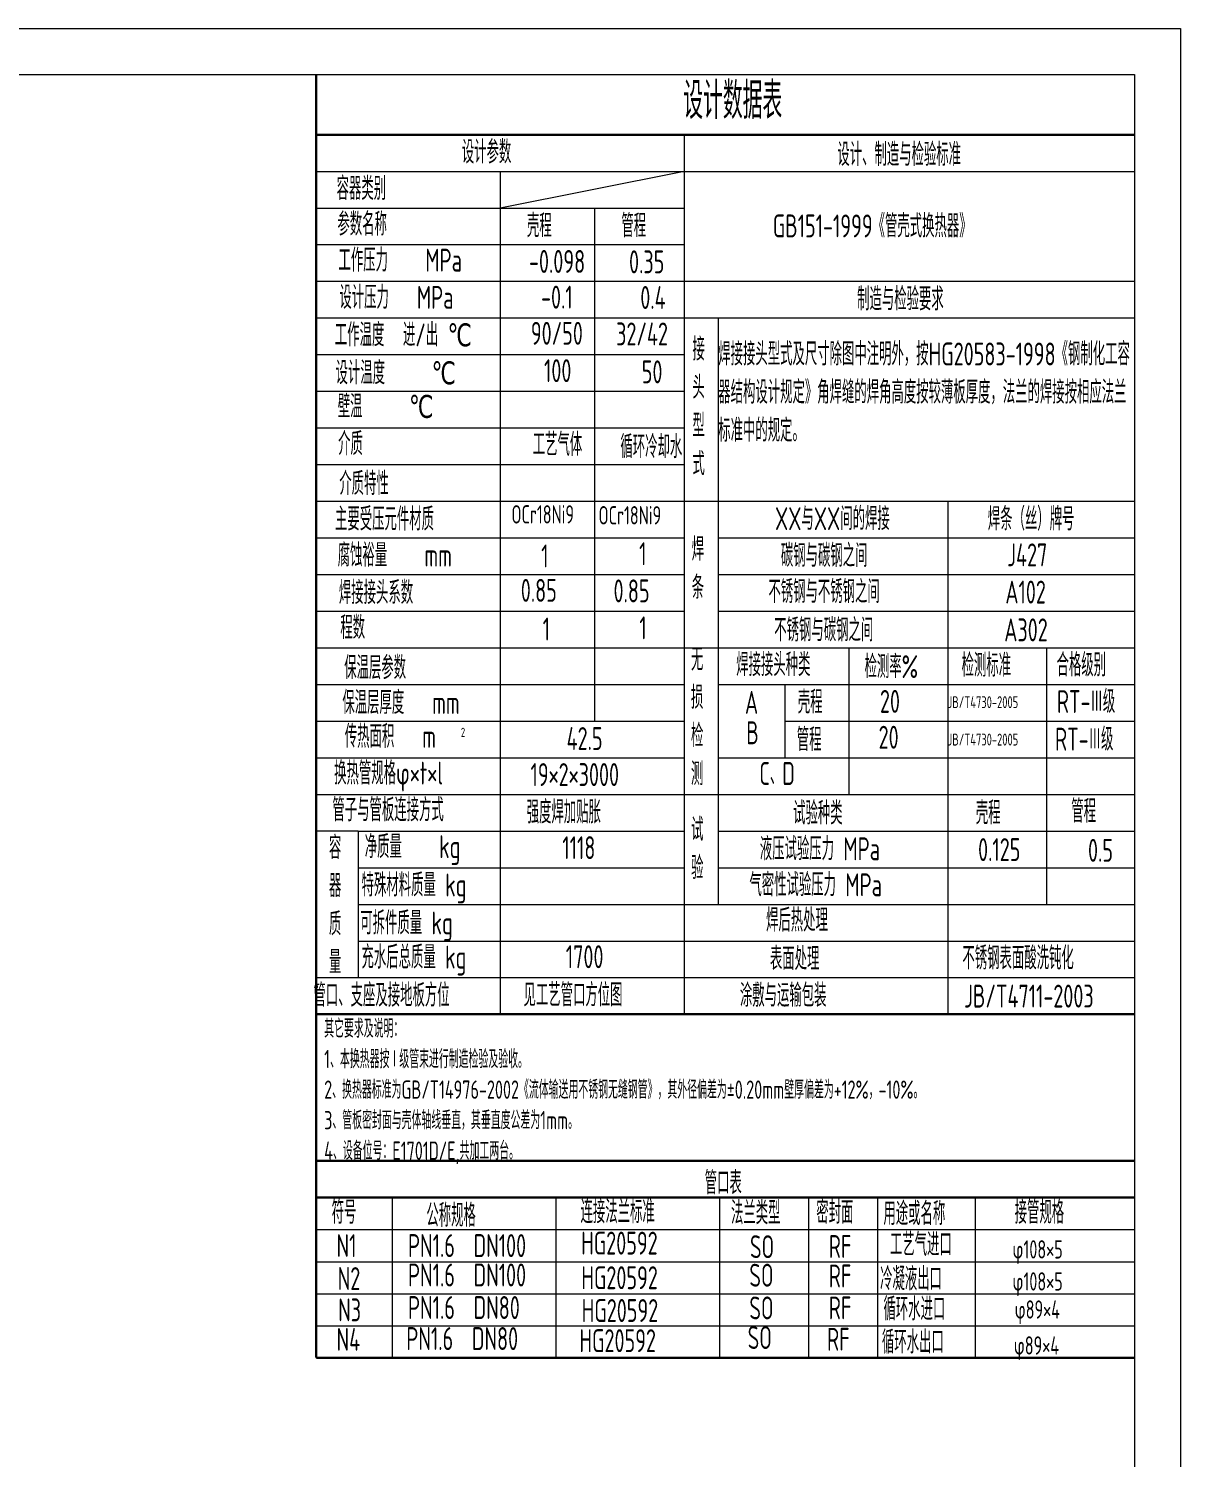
# Model space of a CAD drawing. Header units: millimetres. Extents: x -11011 to -6806, y 481 to 3451.
# Drawn here: x -8063 to -6806, y 1892 to 3451 of the extents above; entities that cross this region are included whole.
import ezdxf

# ---------------------------------------------------------------- set-up
doc = ezdxf.new("R2010")
doc.units = ezdxf.units.MM
doc.header["$MEASUREMENT"] = 0
doc.linetypes.add('ACAD_ISO04W100', pattern=[30, 24, -3, 0, -3])
for name, color, linetype, lineweight in [('中心线', 1, 'ACAD_ISO04W100', 18), ('粗实线', 4, 'CONTINUOUS', 70), ('细实线', 7, 'CONTINUOUS', 18)]:
    doc.layers.add(name, color=color, linetype=linetype, lineweight=lineweight)
doc.styles.add('HGCAD', font='gbenor.shx', dxfattribs={"width": 0.75, "bigfont": 'gbcbig.shx'})

# ---------------------------------------------------------------- blocks, each defined once
blk = doc.blocks.new('HGCAD#HGTFTK~A1H~HGCAD图框')
at = {"layer": '细实线', "color": 7}
blk.add_lwpolyline([(10, -10), (-831, -10), (-831, 584), (10, 584)], close=True, dxfattribs=at)
at = {"layer": '细实线', "color": 2}
blk.add_lwpolyline([(0, 0), (-806, 0), (-806, 574), (0, 574)], close=True, dxfattribs=at)

msp = doc.modelspace()

# ---------------------------------------------------------------- linework, layer by layer
at = {"layer": '中心线', "color": 0, "linetype": 'ByBlock'}
msp.add_line((-6952.09, 2775.53), (-6952.09, 2495.53), dxfattribs=at)
at = {"layer": '中心线', "color": 0, "linetype": 'ByBlock', "ltscale": 5}
for p, q in [((-7666.17, 2175.53), (-7666.17, 2000.53)), ((-7487.53, 2175.53), (-7487.53, 2000.53)), ((-7308.89, 2175.53), (-7308.89, 2000.53)), ((-7211.74, 2175.53), (-7211.74, 2000.53)), ((-7136.36, 2175.53), (-7136.36, 2000.53)), ((-7030.01, 2175.53), (-7030.01, 2000.53))]:
    msp.add_line(p, q, dxfattribs=at)
at = {"layer": '粗实线', "color": 0, "lineweight": 30, "ltscale": 5}
for p, q in [((-7748.96, 3401.35), (-7748.96, 2001.23)), ((-7748.96, 3335.53), (-6855.91, 3335.53)), ((-7748.96, 2375.53), (-6855.91, 2375.53)), ((-7748.96, 2215.53), (-6855.91, 2215.53)), ((-7748.96, 2175.53), (-6855.91, 2175.53)), ((-7748.26, 2000.53), (-7748.96, 2001.23)), ((-7748.26, 2000.53), (-6855.91, 2000.53))]:
    msp.add_line(p, q, dxfattribs=at)
at = {"layer": '细实线', "color": 0, "ltscale": 5}
for p, q in [((-7347.51, 3335.53), (-7347.51, 2375.53)), ((-7748.96, 3295.53), (-6855.91, 3295.53)), ((-7548.23, 3295.53), (-7548.23, 2375.53)), ((-7347.51, 3295.53), (-7548.23, 3255.53)), ((-7748.96, 3255.53), (-7347.51, 3255.53)), ((-7445.41, 3255.53), (-7445.41, 2695.53)), ((-7748.96, 3215.53), (-7347.51, 3215.53)), ((-7748.96, 3175.53), (-6855.91, 3175.53)), ((-7748.96, 3135.53), (-6855.91, 3135.53)), ((-7310.22, 3135.53), (-7310.22, 2495.53)), ((-7748.96, 3095.53), (-7347.51, 3095.53)), ((-7748.96, 3055.53), (-7347.51, 3055.53)), ((-7748.96, 3015.53), (-7347.51, 3015.53)), ((-7748.96, 2975.53), (-7347.51, 2975.53)), ((-7748.96, 2935.53), (-6855.91, 2935.53)), ((-7059.87, 2935.53), (-7059.87, 2375.53)), ((-7748.96, 2895.53), (-7347.51, 2895.53)), ((-7310.22, 2895.53), (-6855.91, 2895.53)), ((-7748.96, 2855.53), (-7347.51, 2855.53)), ((-7310.22, 2855.53), (-6855.91, 2855.53)), ((-7748.96, 2815.53), (-7347.51, 2815.53)), ((-7310.22, 2815.53), (-6855.91, 2815.53)), ((-7748.96, 2775.53), (-7347.51, 2775.53)), ((-7347.51, 2775.53), (-6855.91, 2775.53)), ((-7167.64, 2775.53), (-7167.64, 2615.53)), ((-7748.96, 2735.53), (-7347.51, 2735.53)), ((-7310.22, 2735.53), (-6855.91, 2735.53)), ((-7237.63, 2735.53), (-7237.63, 2655.53)), ((-7748.96, 2695.53), (-7347.51, 2695.53)), ((-7237.63, 2695.53), (-6855.91, 2695.53)), ((-7748.96, 2655.53), (-7347.51, 2655.53)), ((-7310.22, 2655.53), (-6855.91, 2655.53)), ((-7748.96, 2615.53), (-6855.91, 2615.53)), ((-7703.1, 2575.47), (-7748.96, 2575.47)), ((-7703.1, 2575.53), (-7703.1, 2415.53)), ((-7703.1, 2575.47), (-7347.51, 2575.47)), ((-7310.22, 2575.47), (-6855.91, 2575.47)), ((-7703.1, 2535.53), (-7347.51, 2535.53)), ((-7310.22, 2535.53), (-6855.91, 2535.53)), ((-7703.1, 2495.53), (-6855.91, 2495.53)), ((-7703.1, 2455.53), (-6855.91, 2455.53)), ((-7748.96, 2415.53), (-6855.91, 2415.53)), ((-7748.96, 2140.53), (-6855.91, 2140.53)), ((-7748.96, 2105.53), (-6855.91, 2105.53)), ((-7748.96, 2105.53), (-6855.91, 2105.53)), ((-7748.96, 2070.53), (-6855.91, 2070.53)), ((-7748.96, 2035.53), (-6855.91, 2035.53)), ((-7748.96, 2000.53), (-6855.91, 2000.53))]:
    msp.add_line(p, q, dxfattribs=at)

# ---------------------------------------------------------------- block references
at = {"layer": '粗实线', "ltscale": 5, "xscale": 5, "yscale": 5, "zscale": 5}
msp.add_blockref('HGCAD#HGTFTK~A1H~HGCAD图框', (-6855.91, 531.35), dxfattribs=at)

# ---------------------------------------------------------------- texts
at = {"layer": '中心线', "color": 0, "linetype": 'ByBlock', "ltscale": 5, "style": 'HGCAD'}
for s, insert, char_height, width, attachment_point in [('{\\H0.7273x;设计数据表}', (-7348.42, 3392.73), 55, 408.8712, 1), ('检测标准', (-7044.7, 2768.99), 25, 101.4801, 1), ('合格级别', (-6941.07, 2769.29), 25, 101.4801, 1), ('RT-Ⅲ级', (-6940.7, 2729.38), 25, 101.4801, 1), ('JB/T4730-2005', (-7059.87, 2722.67), 13, 101.4801, 1), ('RT-Ⅲ级', (-6942.71, 2688.34), 25, 101.4801, 1), ('JB/T4730-2005', (-7059.87, 2681.89), 13, 101.4801, 1), ('试验种类', (-7228.52, 2607.63), 25, 176.5641, 1), ('壳程', (-7029.15, 2607.98), 25, 90.3625, 1), ('管程', (-6925.02, 2609.76), 25, 90.3625, 1), ('试验', (-7339.82, 2589.71), 25, 22.3105, 1), ('液压试验压力 MPa', (-7264.89, 2568.64), 25, 250.3473, 1), ('0.125', (-6980.53, 2567.79), 25, 90.3625, 3), ('0.5', (-6879.48, 2566.98), 25, 63.0847, 3), ('气密性试验压力 MPa', (-7276.26, 2529.33), 25, 250.3473, 1), ('焊后热处理', (-7258.07, 2490.78), 25, 161.6953, 1), ('表面处理', (-7253.82, 2448.8), 25, 114.777, 1), ('不锈钢表面酸洗钝化', (-7043.81, 2449.45), 25, 203.9638, 1), ('涂敷与运输包装', (-7286.61, 2408.76), 25, 193.5105, 1), ('JB/T4711-2003', (-7042.01, 2407.91), 25, 203.9638, 1), ('{\\H1.333x;其它要求及说明：\\P1、本换热器按Ⅰ级管束进行制造检验及验收。\\P2、换热器标准为GB/T14976-2002《流体输送用不锈钢无缝钢管》，其外径偏差为±0.20mm壁厚偏差为+12%，-10%。\\P3、管板密封面与壳体轴线垂直，其垂直度公差为1mm。\\P4、设备位号：E1701D/E,共加工两台。}', (-7740.24, 2369.99), 15, 893.0475, 1), ('管口表', (-7325.06, 2204.16), 25, 232.4559, 1), ('符号', (-7732.13, 2171.91), 25, 46.1874, 1), ('公称规格', (-7628.73, 2168.61), 25, 106.7047, 1), ('连接法兰标准', (-7460.5, 2172.48), 25, 132.2613, 1), ('法兰类型', (-7296.34, 2171.36), 25, 90.6901, 1), ('密封面', (-7203.26, 2172), 25, 75.3796, 1), ('用途或名称', (-7129.97, 2170.55), 25, 94.1022, 1), ('接管规格', (-6986.78, 2171.91), 25, 89.8359, 1), ('HG20592', (-7459.88, 2138.31), 25, 123.0527, 1), ('工艺气进口', (-7122.91, 2136.87), 25, 106.3575, 1), ('N1', (-7726.75, 2135.55), 25, 36.0642, 1), ('PN1.6  DN100', (-7648.77, 2135.61), 25, 154.0451, 1), ('SO', (-7275.61, 2134.38), 25, 28.2016, 1), ('RF', (-7189.65, 2134.63), 25, 32.3788, 1), ('φ108×5', (-6989.21, 2128.98), 20, 103.423, 1), ('N2', (-7725.48, 2099.63), 25, 36.0642, 1), ('PN1.6  DN100', (-7648.77, 2103.5), 25, 154.0451, 1), ('HG20592', (-7459.7, 2100.54), 25, 123.0527, 1), ('SO', (-7276.26, 2103.26), 25, 28.2016, 1), ('RF', (-7189.65, 2102.41), 25, 32.3788, 1), ('冷凝液出口', (-7133.62, 2099.32), 25, 90.7679, 1), ('φ108×5', (-6989.21, 2093.98), 20, 103.423, 1), ('N3', (-7724.98, 2065.4), 25, 36.0642, 1), ('PN1.6  DN80', (-7648.77, 2067.98), 25, 154.0451, 1), ('HG20592', (-7459.27, 2064.76), 25, 123.0527, 1), ('SO', (-7276.26, 2067.53), 25, 28.2016, 1), ('RF', (-7189.65, 2067.61), 25, 32.3788, 1), ('循环水进口', (-7129.97, 2066.46), 25, 101.4451, 1), ('φ89×4', (-6986.8, 2063.38), 20, 103.423, 1), ('N4', (-7726.75, 2033.22), 25, 36.0642, 1), ('PN1.6  DN80', (-7650.62, 2034.12), 25, 154.0451, 1), ('HG20592', (-7461.75, 2031.84), 25, 123.0527, 1), ('SO', (-7278.11, 2035.25), 25, 28.2016, 1), ('RF', (-7191.5, 2033.42), 25, 32.3788, 1), ('循环水出口', (-7131.63, 2030.33), 25, 90.7679, 1), ('φ89×4', (-6987.75, 2024.14), 20, 103.423, 1)]:
    msp.add_mtext(s, dxfattribs=dict(at, insert=insert, char_height=char_height, width=width, attachment_point=attachment_point))
at = {"layer": '中心线', "ltscale": 5, "style": 'HGCAD'}
for s, insert, char_height, width, attachment_point in [('{\\C0;设计参数}', (-7590.07, 3329.12), 25, 100.716, 1), ('{\\C0;设计、制造与检验标准}', (-7180.29, 3326.43), 25, 295.8176, 1), ('{\\C0;容器类别}', (-7726.7, 3289.34), 25, 86.7643, 1), ('{\\C0;参数名称}', (-7725.8, 3250.43), 25, 86.6405, 1), ('{\\C0;壳程}', (-7519.01, 3248.72), 25, 78.3565, 1), ('{\\C0;管程}', (-7415.95, 3248.72), 25, 47.0139, 1), ('{\\C0;GB151-1999《管壳式换热器》}', (-7250.73, 3248.47), 25, 491.5979, 1), ('{\\C0;工作压力    MPa}', (-7724.61, 3211.08), 25, 172.2088, 1), ('{\\C0;-0.098}', (-7455.46, 3209.71), 25, 58.9878, 3), ('{\\C0;0.35}', (-7369.06, 3209.25), 25, 65.8468, 3), ('{\\C0;设计压力   MPa}', (-7723.67, 3170.5), 25, 169.1967, 1), ('{\\C0;-0.1}', (-7469.09, 3170.74), 25, 65.6181, 3), ('{\\C0;0.4}', (-7367.64, 3170.33), 25, 65.6181, 3), ('{\\C0;制造与检验要求}', (-7158.7, 3168.73), 25, 392.2776, 1), ('{\\C0;工作温度  进/出 ℃}', (-7728.64, 3129.58), 25, 172.1071, 1), ('{\\C0;90/50}', (-7457.96, 3131.29), 25, 80.4499, 3), ('{\\C0;32/42}', (-7365.11, 3130.58), 25, 70.881, 3), ('{\\C0;接头型式}', (-7338.41, 3114.02), 25, 20.7541, 1), ('{\\C0;焊接接头型式及尺寸除图中注明外，按HG20583-1998《钢制化工容器结构设计规定》角焊缝的焊角高度按较薄板厚度，法兰的焊接按相应法兰标准中的规定。}', (-7310.22, 3108.7), 25, 454.3112, 1), ('{\\C0;设计温度     ℃}', (-7727.83, 3088.16), 25, 179.6029, 1), ('{\\C0;100}', (-7470.49, 3090.48), 25, 67.082, 3), ('{\\C0;50}', (-7371.11, 3089.2), 25, 49.0047, 3), ('{\\C0;壁温     ℃}', (-7725.49, 3051.5), 25, 163.6129, 1), ('{\\C0;介质}', (-7725.06, 3010.74), 25, 138.5811, 1), ('{\\C0;工艺气体}', (-7458.67, 3009.98), 25, 78.8375, 3), ('{\\C0;循环冷却水}', (-7349.52, 3007.52), 25, 95.891, 3), ('{\\C0;介质特性}', (-7723.75, 2967.29), 25, 146.6298, 1), ('{\\C0;焊条（丝）牌号}', (-7016.08, 2928.73), 25, 203.9638, 1), ('{\\C0;主要受压元件材质}', (-7728.44, 2928.54), 25, 174.6241, 1), ('{\\H0.8x;\\C0;OCr18Ni9}', (-7535.94, 2931.16), 25, 102.5903, 1), ('{\\H0.8x;\\C0;OCr18Ni9}', (-7440.87, 2930.17), 25, 102.5903, 1), ('{\\C0;XX与XX间的焊接}', (-7248.27, 2928.94), 25, 282.9788, 1), ('{\\C0;腐蚀裕量    mm    }', (-7725.55, 2889.17), 25, 173.8404, 1), ('{\\C0;1}', (-7503.43, 2888.26), 25, 34.4773, 1), ('{\\C0;1}', (-7396.53, 2890.69), 25, 32.739, 1), ('{\\C0;焊条}', (-7339.2, 2895.7), 25, 16.9662, 1), ('{\\C0;碳钢与碳钢之间}', (-7241.91, 2888.7), 25, 181.0149, 1), ('{\\C0;J427}', (-6994.95, 2889.47), 25, 121.3463, 1), ('{\\C0;焊接接头系数}', (-7724.17, 2848.27), 25, 175.9411, 1), ('{\\C0;0.85}', (-7525.72, 2850.71), 25, 59.8663, 1), ('{\\C0;0.85}', (-7424.51, 2850.13), 25, 60.7257, 1), ('{\\C0;不锈钢与不锈钢之间}', (-7255.47, 2849.31), 25, 177.4941, 1), ('{\\C0;A102}', (-6996.95, 2848.86), 25, 71.5701, 1), ('{\\C0;程数}', (-7722.64, 2810.15), 25, 66.1936, 1), ('{\\C0;1}', (-7501.81, 2808.55), 25, 65.7791, 1), ('{\\C0;1}', (-7396.33, 2809.76), 25, 34.4939, 1), ('{\\C0;不锈钢与碳钢之间}', (-7249.11, 2807.48), 25, 179.7431, 1), ('{\\C0;A302}', (-6998.14, 2807.58), 25, 74.7936, 1), ('{\\C0;无损检测}', (-7340.01, 2775.53), 25, 17.0396, 1), ('{\\C0;保温层参数}', (-7718.38, 2766.33), 25, 117.6771, 1), ('{\\C0;焊接接头种类}', (-7290.62, 2769.6), 25, 142.5841, 1), ('{\\C0;检测率%}', (-7150.57, 2767.49), 25, 101.4655, 1), ('{\\C0;保温层厚度   mm}', (-7720.4, 2728.27), 25, 191.6493, 1), ('{\\C0;壳程}', (-7223.4, 2728.82), 25, 69.9953, 1), ('{\\C0;20}', (-7133.81, 2729.55), 25, 31.5569, 1), ('{\\C0;A}', (-7281.09, 2728.48), 25, 51.801, 1), ('{\\C0;传热面积   m}', (-7717.75, 2691.37), 25, 169.5211, 1), ('{\\C0;2}', (-7590.99, 2688.28), 10, 9.6067, 1), ('{\\C0;42.5}', (-7475.7, 2689.02), 25, 105.589, 1), ('{\\C0;B}', (-7279.63, 2695.31), 25, 28.0893, 1), ('{\\C0;管程}', (-7224.49, 2687.87), 25, 69.9953, 1), ('{\\C0;20}', (-7135.26, 2690.41), 25, 38.0859, 1), ('{\\C0;换热管规格φ×t×l}', (-7729.36, 2651.28), 25, 175.1313, 1), ('{\\C0;19×2×3000}', (-7515.1, 2649.67), 25, 166.7037, 1), ('{\\C0;C、D}', (-7265.37, 2650.87), 25, 108.0984, 1), ('{\\C0;管子与管板连接方式}', (-7731.27, 2611.18), 25, 177.1191, 1), ('{\\C0;强度焊加贴胀}', (-7519.24, 2608.81), 25, 173.7645, 1), ('{\\C0;净质量    kg}', (-7696.01, 2570.97), 25, 144.2725, 1), ('{\\C0;容器质量}', (-7735.08, 2570.08), 25, 21.3577, 1), ('{\\C0;1118}', (-7480.39, 2569.89), 25, 168.9005, 1), ('{\\C0;特殊材料质量 kg}', (-7699.4, 2529.15), 25, 154.8716, 1), ('{\\C0;可拆件质量 kg}', (-7700.87, 2487.76), 25, 154.8716, 1), ('{\\C0;充水后总质量 kg}', (-7699.51, 2450.43), 25, 154.8716, 1), ('{\\C0;1700}', (-7476.56, 2450.86), 25, 122.6919, 1), ('{\\C0;管口、支座及接地板方位}', (-7751.91, 2408.88), 25, 212.8028, 1), ('{\\C0;见工艺管口方位图}', (-7522.73, 2409.14), 25, 200.7248, 1)]:
    msp.add_mtext(s, dxfattribs=dict(at, insert=insert, char_height=char_height, width=width, attachment_point=attachment_point))

doc.saveas('drawing.dxf')
